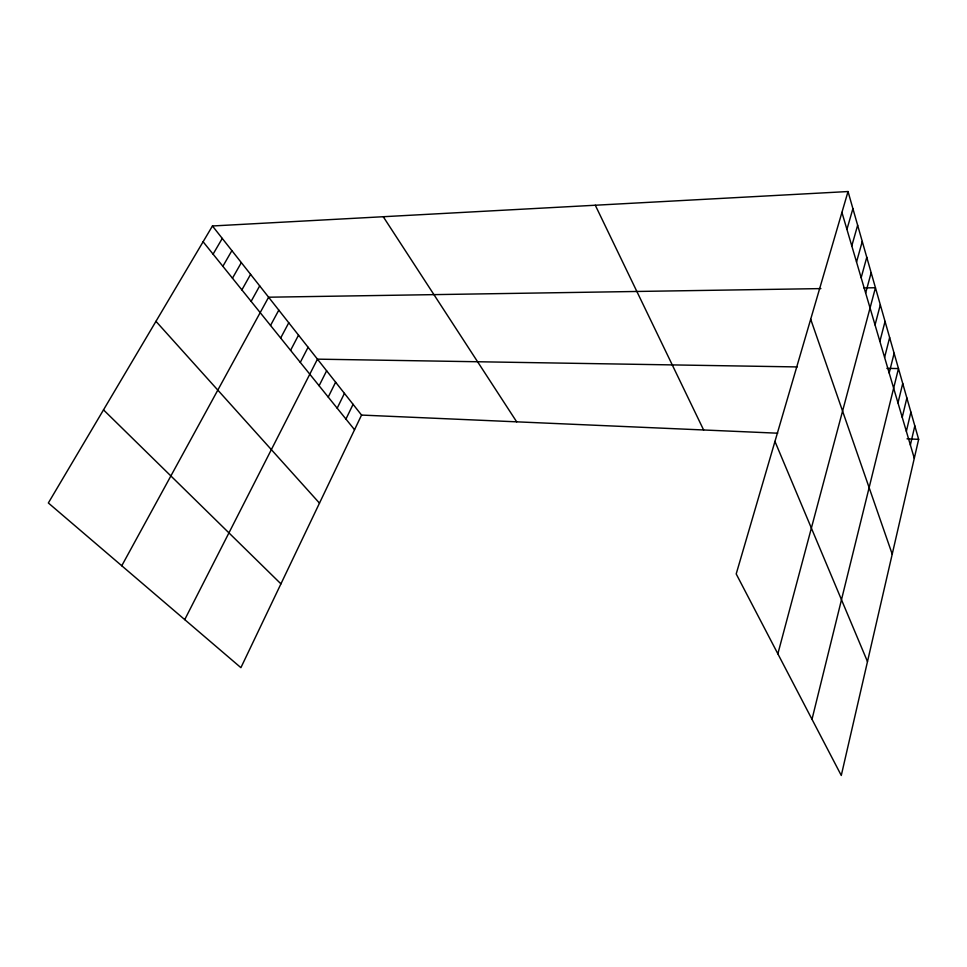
<?xml version="1.0" encoding="UTF-8"?>
<svg xmlns="http://www.w3.org/2000/svg" width="967" height="967" viewBox="0 0 967 967"><rect width="100%" height="100%" fill="white"/><g stroke="black" fill="none" stroke-linecap="round" stroke-linejoin="round"><path stroke-width="1.45" d="M848.035 191.539L918.65 439.344L841.278 775.461L736.201 573.939L848.035 191.539L212.45 225.976L48.35 502.973L240.904 667.665L361.549 415.073L212.45 225.976M910.37 444.977L914.818 425.903M906.357 431.318L910.89 412.111M902.235 417.297L906.865 397.969M897.992 402.925L902.731 383.464M812.002 719.315L898.476 368.572L886.908 368.379M889.193 372.984L894.124 353.269M884.6 357.403L889.64 337.556M879.885 341.387L885.047 321.419M875.05 324.912L880.321 304.81M777.855 653.837L875.449 287.743L863.869 287.924M865.658 293.037L871.158 272.706M861.162 277.722L866.77 257.282M856.532 262.021L862.262 241.472M851.794 245.908L857.644 225.251M846.935 229.372L852.906 208.618M345.944 419.062L353.076 404.327M337.181 408.183L344.433 393.376M328.236 397.074L335.622 382.195M319.11 385.748L326.628 370.796M184.733 619.629L317.454 359.156L797.219 366.928M300.29 362.383L308.086 347.274M290.571 350.344L298.525 335.15M280.66 338.027L288.77 322.773M270.53 325.456L278.798 310.129M121.757 565.768L268.608 297.207L820.898 288.601M251.118 301.366L259.688 285.894M241.883 289.895L250.598 274.362M232.467 278.206L241.339 262.613M222.869 266.3L231.887 250.634M213.078 254.152L222.265 238.426M361.549 415.073L777.71 433.204M907.022 438.837L918.65 439.344M103.505 409.875L280.926 583.863M155.965 321.334L319.485 503.142M203.106 241.762L354.538 429.735M383.258 216.729L516.68 421.83M595.297 205.234L703.625 429.977M774.954 441.435L867.484 661.609M810.697 319.219L892.215 554.164M841.931 212.402L914.286 458.285"/></g></svg>
